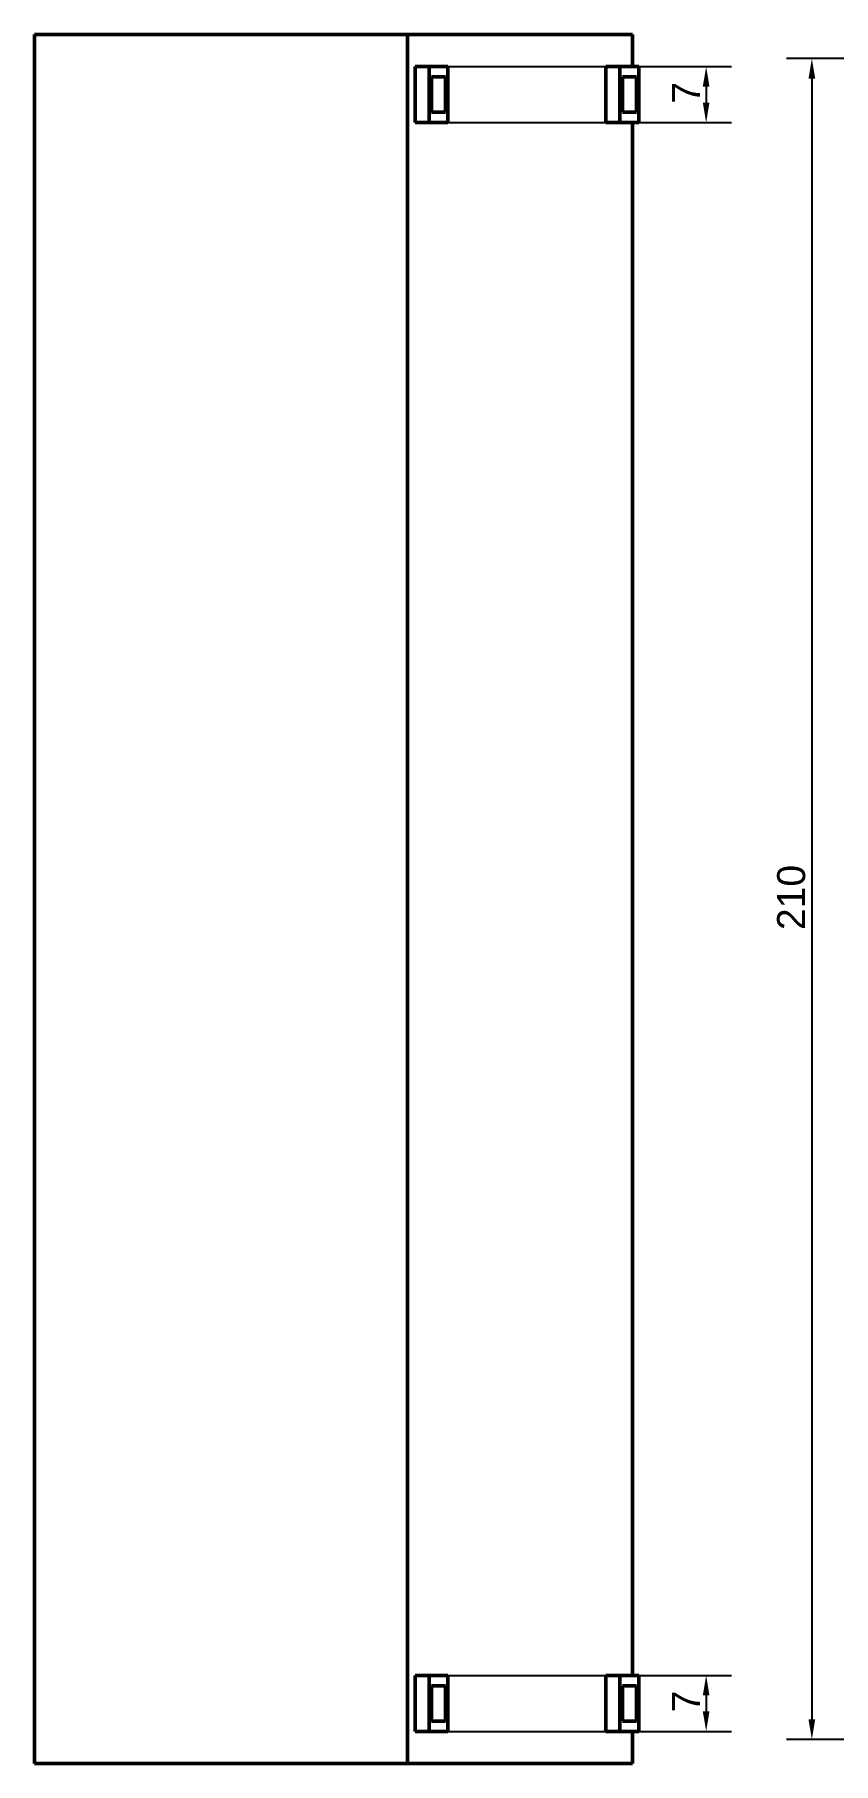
# Model space of a CAD drawing. Extents: x 0 to 841, y 0 to 594.
# Drawn here: x 546.9 to 646.7, y 242.9 to 458.9 of the extents above; entities that cross this region are included whole.
import ezdxf

# ---------------------------------------------------------------- set-up
doc = ezdxf.new("R2010")
doc.units = 0
doc.layers.add('Quote(ISO)', color=7, linetype='Continuous', lineweight=25)
doc.layers.add('Spigoli visibili(ISO)', color=7, linetype='Continuous', lineweight=50)
doc.styles.add('DEFAULT-ISO~0', font='ARIAL.TTF')
doc.dimstyles.new('DEFAULT-ISO-Metodo 1b', dxfattribs={"dimtxt": 3.5, "dimasz": 2.5, "dimexe": 3.175, "dimexo": 0, "dimgap": 0.762, "dimtad": 1, "dimtoh": 1, "dimrnd": 1e-08, "dimtxsty": 'DEFAULT-ISO~0', "dimcen": 0.09, "dimdle": 10, "dimclrd": 2, "dimclre": 2, "dimclrt": 6, "dimazin": 2, "dimtfac": 0.714286, "dimtofl": 0, "dimtmove": 0, "dimatfit": 3, "dimfxl": 0, "dimtolj": 1, "dimlwd": 25, "dimlwe": 25, "dimarcsym": 0})

# ---------------------------------------------------------------- blocks, each defined once
blk = doc.blocks.new('*D74')
at = {"layer": 'Defpoints', "color": 0, "linetype": 'Continuous'}
for p in [(664.8, 455.9), (644.01, 245.9), (664.8, 245.9)]:
    blk.add_point(p, dxfattribs=at)
at = {"layer": 'Quote(ISO)', "color": 2, "linetype": 'Continuous', "lineweight": 25}
for p, q in [((664.8, 455.9), (640.84, 455.9)), ((644.01, 453.4), (644.01, 248.4)), ((664.8, 245.9), (640.84, 245.9))]:
    blk.add_line(p, q, dxfattribs=at)
at = {"layer": 'Quote(ISO)', "color": 2, "linetype": 'Continuous'}
for points in [[(643.59, 453.4), (644.43, 453.4), (644.01, 455.9)], [(643.59, 248.4), (644.43, 248.4), (644.01, 245.9)]]:
    blk.add_solid(points, dxfattribs=at)
at = {"layer": 'Quote(ISO)', "color": 6, "linetype": 'Continuous', "lineweight": 25, "insert": (639.67, 347.01), "char_height": 3.5, "attachment_point": 1, "rotation": 90, "style": 'DEFAULT-ISO~0'}
blk.add_mtext('\\A1;210', dxfattribs=at)
blk = doc.blocks.new('*D80')
at = {"layer": 'Defpoints', "color": 0, "linetype": 'Continuous'}
for p in [(598.53, 454.9), (598.53, 447.9), (630.8, 447.9)]:
    blk.add_point(p, dxfattribs=at)
at = {"layer": 'Quote(ISO)', "color": 2, "linetype": 'Continuous', "lineweight": 25}
for p, q in [((598.53, 454.9), (633.97, 454.9)), ((630.8, 452.4), (630.8, 450.4)), ((598.53, 447.9), (633.97, 447.9))]:
    blk.add_line(p, q, dxfattribs=at)
at = {"layer": 'Quote(ISO)', "color": 2, "linetype": 'Continuous'}
for points in [[(630.38, 452.4), (631.21, 452.4), (630.8, 454.9)], [(630.38, 450.4), (631.21, 450.4), (630.8, 447.9)]]:
    blk.add_solid(points, dxfattribs=at)
at = {"layer": 'Quote(ISO)', "color": 6, "linetype": 'Continuous', "lineweight": 25, "insert": (626.54, 450.27), "char_height": 3.5, "attachment_point": 1, "rotation": 90, "style": 'DEFAULT-ISO~0'}
blk.add_mtext('\\A1;7', dxfattribs=at)
blk = doc.blocks.new('*D81')
at = {"layer": 'Defpoints', "color": 0, "linetype": 'Continuous'}
for p in [(598.53, 253.9), (598.53, 246.9), (630.8, 246.9)]:
    blk.add_point(p, dxfattribs=at)
at = {"layer": 'Quote(ISO)', "color": 2, "linetype": 'Continuous', "lineweight": 25}
for p, q in [((598.53, 253.9), (633.97, 253.9)), ((630.8, 251.4), (630.8, 249.4)), ((598.53, 246.9), (633.97, 246.9))]:
    blk.add_line(p, q, dxfattribs=at)
at = {"layer": 'Quote(ISO)', "color": 2, "linetype": 'Continuous'}
for points in [[(630.38, 251.4), (631.21, 251.4), (630.8, 253.9)], [(630.38, 249.4), (631.21, 249.4), (630.8, 246.9)]]:
    blk.add_solid(points, dxfattribs=at)
at = {"layer": 'Quote(ISO)', "color": 6, "linetype": 'Continuous', "lineweight": 25, "insert": (626.54, 249.27), "char_height": 3.5, "attachment_point": 1, "rotation": 90, "style": 'DEFAULT-ISO~0'}
blk.add_mtext('\\A1;7', dxfattribs=at)

msp = doc.modelspace()

# ---------------------------------------------------------------- linework, layer by layer
at = {"layer": 'Spigoli visibili(ISO)'}
for p, q in [((593.473, 458.899), (546.855, 458.899)), ((546.855, 458.899), (546.855, 242.899)), ((621.576, 458.899), (593.473, 458.899)), ((593.473, 458.899), (593.473, 242.899)), ((621.576, 454.899), (621.576, 458.899)), ((594.418, 447.899), (594.418, 454.899)), ((594.418, 454.899), (596.167, 454.899)), ((596.167, 447.899), (596.167, 454.899)), ((596.167, 454.899), (598.529, 454.899)), ((598.529, 454.899), (598.529, 447.899)), ((618.27, 447.899), (618.27, 454.899)), ((618.27, 454.899), (620.019, 454.899)), ((620.019, 447.899), (620.019, 454.899)), ((620.019, 454.899), (622.381, 454.899)), ((622.381, 454.899), (622.381, 447.899)), ((596.474, 449.199), (596.474, 453.599)), ((596.474, 453.599), (598.222, 453.599)), ((598.222, 453.599), (598.222, 449.199)), ((620.326, 449.199), (620.326, 453.599)), ((620.326, 453.599), (622.074, 453.599)), ((622.074, 453.599), (622.074, 449.199)), ((594.418, 447.899), (596.167, 447.899)), ((598.529, 447.899), (596.167, 447.899)), ((598.222, 449.199), (596.474, 449.199)), ((618.27, 447.899), (620.019, 447.899)), ((622.381, 447.899), (620.019, 447.899)), ((622.074, 449.199), (620.326, 449.199)), ((621.576, 253.899), (621.576, 447.899)), ((594.418, 246.899), (594.418, 253.899)), ((594.418, 253.899), (596.167, 253.899)), ((596.167, 246.899), (596.167, 253.899)), ((596.167, 253.899), (598.529, 253.899)), ((598.529, 253.899), (598.529, 246.899)), ((618.27, 246.899), (618.27, 253.899)), ((618.27, 253.899), (620.019, 253.899)), ((620.019, 246.899), (620.019, 253.899)), ((620.019, 253.899), (622.381, 253.899)), ((622.381, 253.899), (622.381, 246.899)), ((596.474, 248.199), (596.474, 252.599)), ((596.474, 252.599), (598.222, 252.599)), ((598.222, 252.599), (598.222, 248.199)), ((620.326, 248.199), (620.326, 252.599)), ((620.326, 252.599), (622.074, 252.599)), ((622.074, 252.599), (622.074, 248.199)), ((594.418, 246.899), (596.167, 246.899)), ((598.529, 246.899), (596.167, 246.899)), ((598.222, 248.199), (596.474, 248.199)), ((618.27, 246.899), (620.019, 246.899)), ((622.381, 246.899), (620.019, 246.899)), ((622.074, 248.199), (620.326, 248.199)), ((621.576, 242.899), (621.576, 246.899)), ((546.855, 242.899), (593.473, 242.899)), ((593.473, 242.899), (621.576, 242.899))]:
    msp.add_line(p, q, dxfattribs=at)

# ---------------------------------------------------------------- dimensions: what is measured, and where the dimension line sits
at = {"layer": 'Quote(ISO)', "color": 2, "linetype": 'Continuous', "lineweight": 25}
for base, p1, p2, picture, middle in [((644.01, 245.899), (664.804, 455.899), (664.804, 245.899), '*D74', (644.01, 350.899)), ((630.798, 447.899), (598.529, 454.899), (598.529, 447.899), '*D80', (630.798, 451.399)), ((630.798, 246.899), (598.529, 253.899), (598.529, 246.899), '*D81', (630.798, 250.399))]:
    dim = msp.add_linear_dim(base=base, p1=p1, p2=p2, angle=270, dimstyle='DEFAULT-ISO-Metodo 1b', override={"dimtoh": 0, "dimdec": 2, "dimtp": 0, "dimtm": 0, "dimtdec": 2, "dimtmove": 1}, dxfattribs=at)
    dim.commit()
    dim.dimension.update_dxf_attribs({"geometry": picture, "text_midpoint": middle, "dimtype": 160})

doc.saveas('drawing.dxf')
